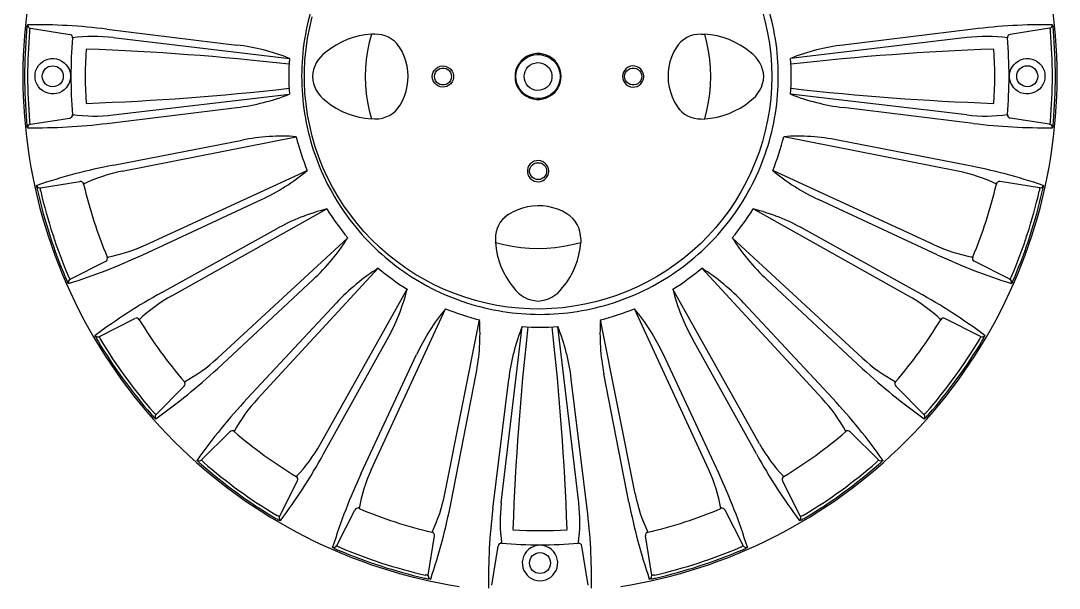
# Model space of a CAD drawing. Extents: x 0 to 126, y 0 to 246.
# Drawn here: x 11.9 to 97.4, y 0.3 to 47.1 of the extents above; entities that cross this region are included whole.
import ezdxf

# ---------------------------------------------------------------- set-up
doc = ezdxf.new("R2010")
doc.units = 0
doc.layers.add('LIVELLO_1', color=160, linetype='Continuous')

# ---------------------------------------------------------------- blocks, each defined once
blk = doc.blocks.new('AI9-BLK1')
at = {"layer": 'LIVELLO_1', "color": 7}
for p, q in [((-50.962, -76.774), (-50.933, -76.617)), ((-50.933, -76.617), (-50.923, -76.609)), ((-50.913, -76.609), (-50.923, -76.609)), ((-50.704, -76.897), (-50.682, -76.897)), ((-50.682, -76.897), (-47.441, -77.408)), ((33.178, -76.897), (29.937, -77.408)), ((33.198, -76.897), (33.178, -76.897)), ((-47.219, -77.695), (-47.124, -77.655)), ((-44.387, -76.979), (-33.694, -78.281)), ((-43.88, -77.675), (-29.369, -79.387)), ((-22.627, -77.383), (-22.624, -77.376)), ((-22.333, -77.383), (-22.624, -77.376)), ((4.513, -77.383), (4.803, -77.376)), ((4.803, -77.376), (4.803, -77.383)), ((26.374, -77.675), (11.864, -79.387)), ((26.882, -76.979), (16.19, -78.281)), ((29.713, -77.695), (29.62, -77.655)), ((-29.369, -79.387), (-29.387, -79.387)), ((11.864, -79.387), (11.883, -79.387)), ((-43.88, -84.04), (-29.369, -82.325)), ((-29.369, -82.325), (-29.387, -82.325)), ((26.374, -84.04), (11.864, -82.325)), ((11.864, -82.325), (11.883, -82.325)), ((-44.387, -84.734), (-33.694, -83.431)), ((26.882, -84.734), (16.19, -83.431)), ((-50.682, -84.811), (-47.441, -84.297)), ((-47.219, -84.012), (-47.124, -84.06)), ((-22.624, -84.377), (-22.627, -84.367)), ((-22.333, -84.367), (-22.624, -84.377)), ((4.513, -84.367), (4.803, -84.377)), ((4.803, -84.367), (4.803, -84.377)), ((29.713, -84.012), (29.62, -84.06)), ((33.178, -84.811), (29.937, -84.297)), ((-50.704, -84.816), (-50.682, -84.811)), ((33.198, -84.816), (33.178, -84.811)), ((33.408, -85.098), (33.418, -85.091)), ((33.428, -85.091), (33.418, -85.091)), ((33.457, -84.941), (33.428, -85.091)), ((-43.843, -88.171), (-33.269, -86.106)), ((-43.143, -88.675), (-28.813, -85.829)), ((-28.813, -85.829), (-28.83, -85.829)), ((25.638, -88.675), (11.307, -85.829)), ((11.307, -85.829), (11.325, -85.829)), ((26.338, -88.171), (15.765, -86.106)), ((-41.178, -94.732), (-27.905, -88.615)), ((-27.905, -88.615), (-27.92, -88.627)), ((23.672, -94.732), (10.4, -88.615)), ((10.4, -88.615), (10.418, -88.627)), ((-49.857, -90.04), (-46.611, -89.528)), ((-46.312, -89.733), (-46.236, -89.661)), ((28.808, -89.733), (28.731, -89.661)), ((32.352, -90.04), (29.106, -89.528)), ((-50.179, -89.85), (-50.169, -89.843)), ((-50.158, -90.008), (-50.179, -89.85)), ((-50.158, -89.843), (-50.169, -89.843)), ((-49.875, -90.047), (-49.857, -90.04)), ((32.37, -90.047), (32.352, -90.04)), ((-41.443, -95.554), (-31.677, -91.003)), ((23.941, -95.554), (14.17, -91.003)), ((-39.044, -98.921), (-26.294, -91.777)), ((-26.294, -91.777), (-26.311, -91.79)), ((21.538, -98.921), (8.79, -91.777)), ((8.79, -91.777), (8.805, -91.79)), ((-39.864, -98.654), (-30.445, -93.422)), ((22.358, -98.654), (12.941, -93.422)), ((-35.298, -104.067), (-24.567, -94.153)), ((-24.567, -94.153), (-24.582, -94.166)), ((-12.419, -94.238), (-12.424, -94.525)), ((-12.414, -94.528), (-12.424, -94.525)), ((-5.403, -94.238), (-5.396, -94.525)), ((-5.396, -94.525), (-5.403, -94.528)), ((17.794, -104.067), (7.062, -94.153)), ((7.062, -94.153), (7.077, -94.166)), ((-47.409, -97.568), (-44.482, -96.078)), ((-44.36, -95.738), (-44.258, -95.751)), ((26.855, -95.738), (26.752, -95.751)), ((29.904, -97.568), (26.977, -96.078)), ((-31.976, -107.387), (-22.06, -96.657)), ((-22.06, -96.657), (-22.07, -96.682)), ((14.471, -107.387), (4.555, -96.657)), ((4.555, -96.657), (4.565, -96.682)), ((-47.426, -97.581), (-47.409, -97.568)), ((-35.301, -104.929), (-27.416, -97.588)), ((17.797, -104.929), (9.912, -97.588)), ((29.921, -97.581), (29.904, -97.568)), ((30.032, -97.915), (30.042, -97.915)), ((30.052, -97.915), (30.042, -97.915)), ((30.128, -97.772), (30.052, -97.915)), ((-26.823, -111.128), (-19.683, -98.387)), ((-19.683, -98.387), (-19.69, -98.407)), ((9.319, -111.128), (2.177, -98.387)), ((2.177, -98.387), (2.186, -98.407)), ((-32.837, -107.395), (-25.497, -99.507)), ((15.332, -107.395), (7.993, -99.507)), ((-45.002, -102.293), (-42.078, -100.798)), ((-41.729, -100.9), (-41.681, -100.803)), ((-22.635, -113.26), (-16.521, -99.999)), ((-16.521, -99.999), (-16.526, -100.019)), ((5.13, -113.26), (-0.984, -99.999)), ((-0.984, -99.999), (-0.979, -100.019)), ((24.224, -100.9), (24.177, -100.803)), ((27.496, -102.293), (24.572, -100.798)), ((-16.577, -115.227), (-13.727, -100.905)), ((-13.727, -100.905), (-13.73, -100.925)), ((-11.936, -115.966), (-10.22, -101.459)), ((-10.22, -101.459), (-10.223, -101.482)), ((-5.569, -115.966), (-7.284, -101.459)), ((-7.284, -101.459), (-7.281, -101.482)), ((-0.928, -115.227), (-3.777, -100.905)), ((-3.777, -100.905), (-3.774, -100.925)), ((-45.37, -102.203), (-45.361, -102.196)), ((-45.302, -102.348), (-45.37, -102.203)), ((-45.356, -102.19), (-45.361, -102.196)), ((-45.022, -102.298), (-45.002, -102.293)), ((-26.558, -111.95), (-21.329, -102.54)), ((9.054, -111.95), (3.823, -102.54)), ((27.516, -102.298), (27.496, -102.293)), ((-23.455, -113.535), (-18.911, -103.768)), ((5.95, -113.535), (1.406, -103.768)), ((-16.073, -115.928), (-14.009, -105.358)), ((-12.634, -116.475), (-11.327, -105.782)), ((-4.871, -116.475), (-6.177, -105.782)), ((-1.431, -115.928), (-3.496, -105.358)), ((-40.349, -108.69), (-38.029, -106.371)), ((-38.013, -106.007), (-37.911, -105.987)), ((20.509, -106.007), (20.407, -105.987)), ((22.845, -108.69), (20.524, -106.371)), ((-40.365, -108.705), (-40.349, -108.69)), ((22.86, -108.705), (22.845, -108.69)), ((22.86, -109.054), (22.87, -109.062)), ((22.88, -109.067), (22.87, -109.062)), ((22.992, -108.959), (22.88, -109.067)), ((-36.6, -112.441), (-34.279, -110.12)), ((-33.918, -110.105), (-33.901, -110.003)), ((16.414, -110.105), (16.395, -110.003)), ((19.095, -112.441), (16.775, -110.12)), ((-36.976, -112.476), (-36.971, -112.461)), ((-36.868, -112.584), (-36.976, -112.476)), ((-36.968, -112.456), (-36.971, -112.461)), ((-36.615, -112.456), (-36.6, -112.441)), ((19.11, -112.456), (19.095, -112.441)), ((-30.2, -117.091), (-28.708, -114.163)), ((-28.804, -113.812), (-28.713, -113.767)), ((12.695, -117.091), (11.203, -114.163)), ((11.3, -113.812), (11.208, -113.767)), ((-25.474, -119.495), (-23.982, -116.572)), ((-23.645, -116.45), (-23.66, -116.34)), ((6.14, -116.45), (6.154, -116.34)), ((7.969, -119.495), (6.476, -116.572)), ((-30.205, -117.104), (-30.2, -117.091)), ((12.593, -117.438), (12.603, -117.448)), ((12.61, -117.453), (12.603, -117.448)), ((12.751, -117.391), (12.61, -117.453)), ((12.7, -117.104), (12.695, -117.091)), ((-17.948, -121.941), (-17.431, -118.696)), ((-17.636, -118.394), (-17.561, -118.322)), ((0.443, -121.941), (-0.072, -118.696)), ((0.131, -118.394), (0.057, -118.322)), ((-25.819, -119.625), (-25.819, -119.632)), ((-25.484, -119.51), (-25.474, -119.495)), ((-12.71, -122.767), (-12.197, -119.53)), ((-11.912, -119.303), (-11.956, -119.208)), ((-5.592, -119.303), (-5.549, -119.208)), ((-4.795, -122.767), (-5.308, -119.53)), ((7.979, -119.51), (7.969, -119.495)), ((-25.819, -119.645), (-25.819, -119.632)), ((-25.681, -119.715), (-25.819, -119.645)), ((-17.95, -121.961), (-17.948, -121.941)), ((0.445, -121.961), (0.443, -121.941)), ((0.238, -122.248), (0.243, -122.255)), ((0.248, -122.26), (0.243, -122.255)), ((0.404, -122.241), (0.248, -122.26))]:
    blk.add_line(p, q, dxfattribs=at)
for points in [[(10.318, -80.877), (10.298, -81.783), (10.232, -82.682), (10.127, -83.586), (9.976, -84.469), (9.784, -85.35), (9.552, -86.234), (9.276, -87.097), (8.959, -87.934), (8.606, -88.77), (8.212, -89.583), (7.778, -90.382), (7.31, -91.156), (6.803, -91.91), (6.262, -92.633), (5.686, -93.332), (5.079, -94.004), (4.442, -94.648), (3.775, -95.259), (3.077, -95.841), (2.354, -96.387), (1.606, -96.896), (0.836, -97.376), (0.041, -97.812), (-0.772, -98.219), (-1.605, -98.581), (-2.454, -98.901), (-3.313, -99.183), (-4.191, -99.427), (-5.076, -99.63), (-5.971, -99.794), (-6.87, -99.909), (-7.774, -99.981), (-8.685, -100.017), (-9.593, -100.007), (-10.5, -99.954), (-11.402, -99.852), (-12.298, -99.717), (-13.188, -99.532), (-14.07, -99.31), (-14.939, -99.051), (-15.792, -98.746), (-16.634, -98.401), (-17.454, -98.022), (-18.258, -97.601), (-19.046, -97.141), (-19.805, -96.644), (-20.539, -96.115), (-21.252, -95.556), (-21.934, -94.955), (-22.589, -94.328), (-23.209, -93.669), (-23.802, -92.985), (-24.357, -92.272), (-24.882, -91.533), (-25.372, -90.771), (-25.824, -89.988), (-26.236, -89.184), (-26.609, -88.353), (-26.943, -87.514), (-27.24, -86.665), (-27.491, -85.795), (-27.703, -84.913), (-27.874, -84.025), (-28.004, -83.131), (-28.091, -82.233), (-28.132, -81.324), (-28.132, -80.43), (-28.091, -79.52), (-28.004, -78.624), (-27.874, -77.73), (-27.703, -76.841), (-27.491, -75.96)], [(9.552, -75.521), (9.784, -76.4), (9.976, -77.281), (10.127, -78.169), (10.232, -79.07), (10.298, -79.974), (10.318, -80.877)], [(-50.714, -76.979), (-50.709, -76.944), (-50.704, -76.916), (-50.704, -76.904), (-50.704, -76.897)], [(33.198, -76.897), (33.198, -76.897), (33.198, -76.904), (33.198, -76.916), (33.203, -76.944), (33.208, -76.979)], [(33.418, -76.609), (33.428, -76.617), (33.457, -76.774)], [(-50.752, -77.156), (-50.741, -77.108), (-50.731, -77.058), (-50.721, -77.014), (-50.714, -76.979)], [(-22.627, -77.383), (-23.138, -77.438), (-23.639, -77.528), (-24.138, -77.66), (-24.621, -77.835), (-25.089, -78.042), (-25.538, -78.281), (-25.967, -78.561), (-26.377, -78.873)], [(-22.627, -77.383), (-22.806, -78.074), (-22.943, -78.763), (-23.046, -79.465), (-23.104, -80.171), (-23.126, -80.877), (-23.104, -81.584), (-23.046, -82.29), (-22.943, -82.984), (-22.806, -83.68), (-22.627, -84.367)], [(-20.36, -78.399), (-20.536, -78.169), (-20.738, -77.964), (-20.963, -77.79), (-21.216, -77.64), (-21.482, -77.525), (-21.758, -77.443), (-22.044, -77.403), (-22.333, -77.383)], [(4.513, -77.383), (4.205, -77.403), (3.901, -77.45), (3.606, -77.538), (3.323, -77.67), (3.065, -77.842), (2.827, -78.032), (2.62, -78.267), (2.441, -78.514)], [(8.554, -78.873), (8.149, -78.561), (7.716, -78.281), (7.266, -78.042), (6.801, -77.835), (6.316, -77.66), (5.82, -77.528), (5.316, -77.438), (4.803, -77.383)], [(4.803, -84.367), (4.986, -83.68), (5.122, -82.984), (5.222, -82.29), (5.286, -81.584), (5.306, -80.877), (5.286, -80.171), (5.222, -79.465), (5.122, -78.763), (4.986, -78.074), (4.803, -77.383)], [(33.208, -76.979), (33.216, -77.014), (33.227, -77.058), (33.237, -77.108), (33.247, -77.156)], [(-20.263, -83.239), (-20.061, -82.874), (-19.895, -82.485), (-19.767, -82.088), (-19.673, -81.676), (-19.616, -81.264), (-19.601, -80.843), (-19.626, -80.43), (-19.695, -80.014), (-19.795, -79.602), (-19.931, -79.205), (-20.107, -78.826), (-20.319, -78.461), (-20.562, -78.122)], [(2.441, -78.514), (2.242, -78.878), (2.072, -79.27), (1.943, -79.667), (1.85, -80.079), (1.799, -80.493), (1.782, -80.907), (1.807, -81.324), (1.871, -81.741), (1.974, -82.148), (2.111, -82.545), (2.288, -82.929), (2.497, -83.291), (2.74, -83.63)], [(-26.377, -78.873), (-26.609, -79.058), (-26.818, -79.27), (-27.003, -79.497), (-27.162, -79.749), (-27.289, -80.014), (-27.386, -80.293), (-27.447, -80.58), (-27.481, -80.877)], [(-7.01, -80.877), (-7.034, -80.596), (-7.098, -80.318), (-7.2, -80.056), (-7.337, -79.812), (-7.517, -79.59), (-7.727, -79.395), (-7.961, -79.24), (-8.217, -79.115), (-8.488, -79.033), (-8.769, -78.99), (-9.052, -78.99), (-9.334, -79.033), (-9.605, -79.115), (-9.861, -79.24), (-10.096, -79.395), (-10.305, -79.59), (-10.479, -79.812), (-10.622, -80.056), (-10.727, -80.318), (-10.788, -80.596), (-10.808, -80.877), (-10.788, -81.157), (-10.727, -81.436), (-10.622, -81.696), (-10.479, -81.943), (-10.305, -82.163), (-10.096, -82.355), (-9.861, -82.507), (-9.605, -82.639), (-9.334, -82.719), (-9.052, -82.762), (-8.769, -82.762), (-8.488, -82.719), (-8.217, -82.639), (-7.961, -82.507), (-7.727, -82.355), (-7.517, -82.163), (-7.337, -81.943), (-7.2, -81.696), (-7.098, -81.436), (-7.034, -81.157), (-7.01, -80.877)], [(-10.732, -80.877), (-10.709, -80.6), (-10.645, -80.328), (-10.546, -80.076), (-10.402, -79.829), (-10.223, -79.622), (-10.017, -79.435), (-9.779, -79.285), (-9.525, -79.17), (-9.259, -79.093), (-8.981, -79.068), (-8.703, -79.073), (-8.429, -79.133), (-8.164, -79.223), (-7.92, -79.355), (-7.698, -79.52), (-7.503, -79.722), (-7.345, -79.946), (-7.22, -80.201), (-7.139, -80.46), (-7.093, -80.738), (-7.093, -81.01), (-7.139, -81.287), (-7.22, -81.549), (-7.345, -81.803), (-7.503, -82.03), (-7.698, -82.23), (-7.92, -82.4), (-8.164, -82.53), (-8.429, -82.622), (-8.703, -82.679), (-8.981, -82.687), (-9.259, -82.657), (-9.525, -82.585), (-9.779, -82.467), (-10.017, -82.323), (-10.223, -82.133), (-10.402, -81.918), (-10.546, -81.676), (-10.645, -81.426), (-10.709, -81.154), (-10.732, -80.877)], [(9.661, -80.877), (9.63, -80.58), (9.564, -80.293), (9.467, -80.014), (9.339, -79.749), (9.183, -79.497), (8.997, -79.27), (8.788, -79.058), (8.554, -78.873)], [(-17.612, -80.877), (-17.592, -80.688), (-17.533, -80.51), (-17.436, -80.351), (-17.303, -80.211), (-17.15, -80.104), (-16.971, -80.034), (-16.785, -80.004), (-16.592, -80.014), (-16.414, -80.066), (-16.242, -80.156), (-16.099, -80.281), (-15.985, -80.43), (-15.907, -80.6), (-15.864, -80.785), (-15.864, -80.97), (-15.907, -81.154), (-15.985, -81.324), (-16.099, -81.476), (-16.242, -81.599), (-16.414, -81.691), (-16.592, -81.736), (-16.785, -81.746), (-16.971, -81.716), (-17.15, -81.651), (-17.303, -81.539), (-17.436, -81.402), (-17.533, -81.244), (-17.592, -81.065), (-17.612, -80.877)], [(-16.033, -80.877), (-16.053, -81.042), (-16.112, -81.202), (-16.212, -81.337), (-16.337, -81.456), (-16.485, -81.526), (-16.651, -81.569), (-16.82, -81.569), (-16.983, -81.526), (-17.134, -81.456), (-17.263, -81.337), (-17.359, -81.202), (-17.419, -81.042), (-17.439, -80.877), (-17.419, -80.715), (-17.359, -80.556), (-17.263, -80.413), (-17.134, -80.301), (-16.983, -80.221), (-16.82, -80.181), (-16.651, -80.181), (-16.485, -80.221), (-16.337, -80.301), (-16.212, -80.413), (-16.112, -80.556), (-16.053, -80.715), (-16.033, -80.877)], [(-10.054, -80.877), (-10.034, -80.658), (-9.976, -80.453), (-9.873, -80.256), (-9.74, -80.089), (-9.576, -79.944), (-9.385, -79.839), (-9.181, -79.769), (-8.966, -79.732), (-8.749, -79.749), (-8.534, -79.799), (-8.337, -79.887), (-8.159, -80.014), (-8.008, -80.171), (-7.893, -80.353), (-7.808, -80.556), (-7.767, -80.77), (-7.767, -80.987), (-7.808, -81.202), (-7.893, -81.399), (-8.008, -81.581), (-8.159, -81.741), (-8.337, -81.863), (-8.534, -81.956), (-8.749, -82.008), (-8.966, -82.018), (-9.181, -81.986)], [(-1.962, -80.877), (-1.942, -81.065), (-1.884, -81.244), (-1.781, -81.402), (-1.654, -81.539), (-1.496, -81.651), (-1.318, -81.716), (-1.132, -81.746), (-0.943, -81.736), (-0.762, -81.691), (-0.593, -81.599), (-0.447, -81.476), (-0.332, -81.324), (-0.253, -81.154), (-0.212, -80.97), (-0.212, -80.785), (-0.253, -80.6), (-0.332, -80.43), (-0.447, -80.281), (-0.593, -80.156), (-0.762, -80.066), (-0.943, -80.014), (-1.132, -80.004), (-1.318, -80.034), (-1.496, -80.104), (-1.654, -80.211), (-1.781, -80.351), (-1.884, -80.51), (-1.942, -80.688), (-1.962, -80.877)], [(-1.786, -80.877), (-1.766, -80.715), (-1.704, -80.556), (-1.61, -80.413), (-1.482, -80.301), (-1.335, -80.221), (-1.167, -80.181), (-0.999, -80.181), (-0.835, -80.221), (-0.684, -80.301), (-0.56, -80.413), (-0.465, -80.556), (-0.404, -80.715), (-0.384, -80.877), (-0.404, -81.042), (-0.465, -81.202), (-0.56, -81.337), (-0.684, -81.456), (-0.835, -81.526), (-0.999, -81.569), (-1.167, -81.569), (-1.335, -81.526), (-1.482, -81.456), (-1.61, -81.337), (-1.704, -81.202), (-1.766, -81.042), (-1.786, -80.877)], [(-27.481, -80.877), (-27.447, -81.167), (-27.386, -81.459), (-27.289, -81.741), (-27.162, -82.008), (-27.003, -82.258), (-26.818, -82.485), (-26.609, -82.697), (-26.377, -82.882)], [(-9.181, -81.986), (-9.385, -81.911), (-9.576, -81.803), (-9.74, -81.666), (-9.873, -81.496), (-9.976, -81.299), (-10.034, -81.092), (-10.054, -80.877)], [(8.554, -82.882), (8.788, -82.697), (8.997, -82.485), (9.183, -82.258), (9.339, -82.008), (9.467, -81.741), (9.564, -81.459), (9.63, -81.167), (9.661, -80.877)], [(-26.377, -82.882), (-25.967, -83.194), (-25.538, -83.473), (-25.089, -83.715), (-24.621, -83.92), (-24.138, -84.085), (-23.639, -84.225), (-23.138, -84.314), (-22.627, -84.367)], [(4.803, -84.367), (5.316, -84.314), (5.82, -84.225), (6.316, -84.085), (6.801, -83.92), (7.266, -83.713), (7.716, -83.473), (8.149, -83.194), (8.554, -82.882)], [(-22.333, -84.367), (-22.026, -84.357), (-21.719, -84.305), (-21.428, -84.205), (-21.145, -84.08), (-20.884, -83.912), (-20.646, -83.723), (-20.439, -83.491), (-20.263, -83.239)], [(2.538, -83.356), (2.715, -83.586), (2.919, -83.79), (3.144, -83.962), (3.394, -84.115), (3.66, -84.232), (3.936, -84.312), (4.223, -84.357), (4.513, -84.367)], [(-50.714, -84.734), (-50.721, -84.694), (-50.731, -84.654), (-50.741, -84.599), (-50.752, -84.552)], [(33.247, -84.552), (33.237, -84.599), (33.227, -84.654), (33.216, -84.694), (33.208, -84.734)], [(-50.923, -85.091), (-50.933, -85.091), (-50.962, -84.941)], [(-50.704, -84.816), (-50.704, -84.811), (-50.704, -84.804), (-50.704, -84.791), (-50.709, -84.764), (-50.714, -84.734)], [(33.208, -84.734), (33.203, -84.764), (33.198, -84.791), (33.198, -84.804), (33.198, -84.811), (33.198, -84.816)], [(-8.035, -88.665), (-8.054, -88.483), (-8.115, -88.3), (-8.212, -88.138), (-8.342, -88.001), (-8.501, -87.896), (-8.674, -87.824), (-8.866, -87.791), (-9.052, -87.809), (-9.237, -87.856), (-9.403, -87.946), (-9.549, -88.063), (-9.661, -88.215), (-9.74, -88.39), (-9.781, -88.57), (-9.781, -88.757), (-9.74, -88.949), (-9.661, -89.121), (-9.549, -89.266), (-9.403, -89.389), (-9.237, -89.478), (-9.052, -89.528), (-8.866, -89.541), (-8.674, -89.506), (-8.501, -89.439), (-8.342, -89.331), (-8.212, -89.194), (-8.115, -89.034)], [(-8.912, -87.971), (-8.741, -87.986), (-8.585, -88.046), (-8.447, -88.138), (-8.332, -88.268), (-8.255, -88.418), (-8.215, -88.582), (-8.215, -88.75), (-8.255, -88.917), (-8.332, -89.059), (-8.447, -89.191), (-8.585, -89.284), (-8.741, -89.344), (-8.912, -89.364), (-9.081, -89.344), (-9.237, -89.284), (-9.378, -89.191), (-9.488, -89.059), (-9.564, -88.917), (-9.605, -88.75), (-9.605, -88.582), (-9.564, -88.418), (-9.488, -88.268), (-9.378, -88.138), (-9.237, -88.046), (-9.081, -87.986), (-8.912, -87.971)], [(-8.115, -89.034), (-8.054, -88.854), (-8.035, -88.665)], [(-49.857, -90.125), (-49.862, -90.09), (-49.867, -90.067), (-49.872, -90.047), (-49.875, -90.047)], [(-49.839, -90.31), (-49.845, -90.26), (-49.847, -90.212), (-49.852, -90.165), (-49.857, -90.125)], [(32.352, -90.125), (32.347, -90.165), (32.342, -90.212), (32.34, -90.26), (32.335, -90.31)], [(32.37, -90.047), (32.37, -90.047), (32.367, -90.047), (32.362, -90.067), (32.357, -90.09), (32.352, -90.125)], [(32.664, -89.843), (32.674, -89.85), (32.654, -90.008)], [(-11.396, -92.274), (-11.627, -92.446), (-11.836, -92.653), (-12.017, -92.873), (-12.161, -93.128), (-12.281, -93.392), (-12.363, -93.662), (-12.405, -93.944), (-12.419, -94.238)], [(-9.364, -91.543), (-9.781, -91.61), (-10.19, -91.712), (-10.589, -91.847), (-10.973, -92.022), (-11.332, -92.232), (-11.678, -92.476)], [(-6.537, -92.174), (-6.906, -91.974), (-7.294, -91.807), (-7.693, -91.683), (-8.108, -91.59), (-8.527, -91.533), (-8.942, -91.52), (-9.364, -91.543)], [(-5.403, -94.238), (-5.418, -93.931), (-5.469, -93.629), (-5.562, -93.332), (-5.691, -93.058), (-5.857, -92.793), (-6.055, -92.559), (-6.284, -92.354), (-6.537, -92.174)], [(-12.414, -94.528), (-12.363, -95.035), (-12.273, -95.544), (-12.137, -96.025), (-11.969, -96.512), (-11.762, -96.979), (-11.514, -97.431), (-11.235, -97.862), (-10.922, -98.259)], [(-12.414, -94.528), (-11.729, -94.705), (-11.032, -94.845), (-10.33, -94.945), (-9.622, -95.005), (-8.912, -95.027), (-8.201, -95.005), (-7.491, -94.945), (-6.791, -94.845), (-6.093, -94.705), (-5.403, -94.528)], [(-6.898, -98.259), (-6.584, -97.862), (-6.305, -97.431), (-6.062, -96.979), (-5.852, -96.512), (-5.679, -96.025), (-5.549, -95.544), (-5.457, -95.035), (-5.403, -94.528)], [(-47.46, -97.505), (-47.48, -97.465), (-47.501, -97.431), (-47.526, -97.388), (-47.551, -97.343)], [(30.047, -97.343), (30.021, -97.388), (29.996, -97.431), (29.975, -97.465), (29.955, -97.505)], [(-47.546, -97.915), (-47.557, -97.915), (-47.633, -97.772)], [(-47.426, -97.581), (-47.426, -97.581), (-47.426, -97.573), (-47.429, -97.568), (-47.434, -97.555), (-47.444, -97.533), (-47.46, -97.505)], [(-10.922, -98.259), (-10.739, -98.494), (-10.527, -98.706), (-10.295, -98.883), (-10.047, -99.043), (-9.776, -99.168), (-9.495, -99.265), (-9.206, -99.328), (-8.912, -99.365)], [(-8.912, -99.365), (-8.613, -99.328), (-8.325, -99.265), (-8.046, -99.168), (-7.774, -99.043), (-7.525, -98.883), (-7.291, -98.706), (-7.082, -98.494), (-6.898, -98.259)], [(29.955, -97.505), (29.94, -97.533), (29.93, -97.555), (29.925, -97.568), (29.921, -97.573), (29.921, -97.581)], [(-44.98, -102.367), (-44.995, -102.34), (-45.007, -102.32), (-45.017, -102.298), (-45.019, -102.298), (-45.022, -102.298)], [(-44.904, -102.54), (-44.924, -102.49), (-44.945, -102.445), (-44.963, -102.403), (-44.98, -102.367)], [(27.476, -102.367), (27.458, -102.403), (27.44, -102.445), (27.419, -102.49), (27.399, -102.54)], [(27.516, -102.298), (27.516, -102.298), (27.514, -102.298), (27.511, -102.298), (27.501, -102.32), (27.491, -102.34), (27.476, -102.367)], [(27.857, -102.196), (27.864, -102.203), (27.798, -102.348)], [(-40.419, -108.645), (-40.446, -108.618), (-40.48, -108.588), (-40.515, -108.555), (-40.554, -108.523)], [(-40.375, -109.062), (-40.385, -109.067), (-40.498, -108.959)], [(-40.365, -108.705), (-40.365, -108.705), (-40.368, -108.698), (-40.378, -108.685), (-40.395, -108.67), (-40.419, -108.645)], [(22.914, -108.645), (22.89, -108.67), (22.873, -108.685), (22.863, -108.698), (22.86, -108.698), (22.86, -108.705)], [(23.048, -108.523), (23.011, -108.555), (22.975, -108.588), (22.941, -108.618), (22.914, -108.645)], [(-36.554, -112.501), (-36.579, -112.481), (-36.595, -112.461), (-36.61, -112.456), (-36.613, -112.456), (-36.615, -112.456)], [(-36.434, -112.639), (-36.467, -112.604), (-36.498, -112.564), (-36.528, -112.536), (-36.554, -112.501)], [(19.049, -112.501), (19.024, -112.536), (18.992, -112.564), (18.962, -112.604), (18.929, -112.639)], [(19.11, -112.456), (19.11, -112.456), (19.107, -112.456), (19.105, -112.456), (19.09, -112.461), (19.075, -112.481), (19.049, -112.501)], [(19.465, -112.461), (19.47, -112.476), (19.363, -112.584)], [(-30.277, -117.064), (-30.313, -117.052), (-30.354, -117.032), (-30.399, -117.009), (-30.445, -116.989)], [(-30.205, -117.104), (-30.205, -117.104), (-30.208, -117.104), (-30.21, -117.104), (-30.21, -117.096), (-30.225, -117.091), (-30.245, -117.076), (-30.277, -117.064)], [(12.771, -117.064), (12.741, -117.076), (12.72, -117.091), (12.705, -117.096), (12.705, -117.104), (12.703, -117.104), (12.7, -117.104)], [(12.941, -116.989), (12.895, -117.009), (12.849, -117.032), (12.807, -117.052), (12.771, -117.064)], [(-30.106, -117.448), (-30.113, -117.453), (-30.257, -117.391)], [(-25.411, -119.542), (-25.438, -119.53), (-25.462, -119.522), (-25.477, -119.51), (-25.479, -119.51), (-25.482, -119.51), (-25.484, -119.51)], [(-25.252, -119.632), (-25.292, -119.612), (-25.333, -119.585), (-25.375, -119.562), (-25.411, -119.542)], [(7.905, -119.542), (7.869, -119.562), (7.829, -119.585), (7.788, -119.612), (7.747, -119.632)], [(7.979, -119.51), (7.979, -119.51), (7.977, -119.51), (7.974, -119.51), (7.972, -119.51), (7.957, -119.522), (7.934, -119.53), (7.905, -119.542)], [(8.315, -119.632), (8.315, -119.645), (8.176, -119.715)], [(-18.029, -121.941), (-18.068, -121.941), (-18.111, -121.934), (-18.159, -121.926), (-18.21, -121.921)], [(-17.95, -121.961), (-17.95, -121.961), (-17.953, -121.954), (-17.955, -121.954), (-17.973, -121.946), (-17.995, -121.946), (-18.029, -121.941)], [(0.524, -121.941), (0.491, -121.946), (0.467, -121.946), (0.45, -121.954), (0.448, -121.954), (0.448, -121.961), (0.445, -121.961)], [(0.706, -121.921), (0.655, -121.926), (0.606, -121.934), (0.562, -121.941), (0.524, -121.941)], [(-17.748, -122.255), (-17.753, -122.26), (-17.909, -122.241)]]:
    blk.add_lwpolyline(points, dxfattribs=at)
for centre, radius in [((-48.848, -80.858), 0.864), ((31.342, -80.854), 0.864), ((-8.752, -120.934), 0.862)]:
    blk.add_circle(centre, radius, dxfattribs=at)
for points in [[(-26.226, -71.957), (-27.162, -73.789), (-27.798, -75.756), (-28.122, -77.79)], [(10.617, -77.79), (10.293, -75.756), (9.656, -73.789), (8.72, -71.957)], [(-50.78, -74.198), (-51.477, -78.611), (-51.477, -83.096), (-50.78, -87.507)], [(33.274, -87.507), (33.973, -83.096), (33.973, -78.611), (33.274, -74.198)], [(-50.962, -76.774), (-50.979, -76.909), (-50.989, -76.991), (-51.002, -77.136)], [(-44.387, -76.979), (-46.596, -76.704), (-48.699, -76.589), (-50.923, -76.609)], [(-50.913, -76.609), (-50.918, -76.679), (-50.9, -76.739), (-50.862, -76.794)], [(-50.862, -76.794), (-50.823, -76.847), (-50.767, -76.884), (-50.704, -76.897)], [(33.418, -76.609), (31.194, -76.589), (29.094, -76.704), (26.882, -76.979)], [(33.498, -77.136), (33.484, -76.991), (33.474, -76.909), (33.457, -76.774)], [(-51.002, -77.136), (-51.219, -79.62), (-51.219, -82.093), (-51.002, -84.579)], [(-50.752, -77.156), (-50.969, -79.627), (-50.969, -82.078), (-50.752, -84.552)], [(-47.219, -77.695), (-47.207, -77.558), (-47.307, -77.435), (-47.441, -77.408)], [(-47.219, -77.695), (-47.394, -79.819), (-47.394, -81.896), (-47.219, -84.012)], [(-43.88, -77.675), (-44.99, -77.538), (-46.107, -77.545), (-47.219, -77.695)], [(29.713, -77.695), (28.603, -77.545), (27.486, -77.538), (26.374, -77.675)], [(29.937, -77.408), (29.801, -77.435), (29.701, -77.558), (29.713, -77.695)], [(29.713, -84.012), (29.889, -81.896), (29.889, -79.819), (29.713, -77.695)], [(33.247, -84.552), (33.464, -82.078), (33.464, -79.627), (33.247, -77.156)], [(33.498, -84.579), (33.715, -82.093), (33.715, -79.62), (33.498, -77.136)], [(-29.369, -79.387), (-30.762, -78.828), (-32.204, -78.459), (-33.694, -78.281)], [(-28.122, -77.79), (-28.445, -79.819), (-28.445, -81.888), (-28.122, -83.922)], [(10.617, -83.922), (10.939, -81.888), (10.939, -79.819), (10.617, -77.79)], [(16.19, -78.281), (14.699, -78.459), (13.261, -78.828), (11.864, -79.387)], [(-46.102, -78.616), (-46.195, -80.146), (-46.195, -81.561), (-46.102, -83.084)], [(-29.398, -79.862), (-35.179, -79.213), (-40.288, -78.836), (-46.102, -78.616)], [(-29.369, -79.387), (-29.438, -80.371), (-29.438, -81.334), (-29.369, -82.325)], [(11.864, -82.325), (11.934, -81.334), (11.934, -80.371), (11.864, -79.387)], [(28.598, -78.616), (22.783, -78.836), (17.673, -79.213), (11.893, -79.862)], [(28.598, -83.084), (28.689, -81.561), (28.689, -80.146), (28.598, -78.616)], [(-46.102, -83.084), (-40.288, -82.872), (-35.179, -82.495), (-29.398, -81.846)], [(11.893, -81.846), (17.673, -82.495), (22.783, -82.872), (28.598, -83.084)], [(-33.694, -83.431), (-32.204, -83.246), (-30.762, -82.879), (-29.369, -82.325)], [(11.864, -82.325), (13.261, -82.879), (14.699, -83.246), (16.19, -83.431)], [(-51.002, -84.579), (-50.989, -84.714), (-50.979, -84.804), (-50.962, -84.941)], [(-47.441, -84.297), (-47.307, -84.272), (-47.207, -84.149), (-47.219, -84.012)], [(-47.219, -84.012), (-46.107, -84.162), (-44.99, -84.169), (-43.88, -84.04)], [(-28.122, -83.922), (-27.798, -85.952), (-27.162, -87.916), (-26.226, -89.756)], [(8.72, -89.756), (9.656, -87.916), (10.293, -85.952), (10.617, -83.922)], [(26.374, -84.04), (27.486, -84.169), (28.603, -84.162), (29.713, -84.012)], [(29.713, -84.012), (29.701, -84.149), (29.801, -84.272), (29.937, -84.297)], [(33.457, -84.941), (33.474, -84.804), (33.484, -84.714), (33.498, -84.579)], [(-50.923, -85.091), (-48.699, -85.118), (-46.596, -85.003), (-44.387, -84.734)], [(26.882, -84.734), (29.094, -85.003), (31.194, -85.118), (33.418, -85.091)], [(33.357, -84.913), (33.318, -84.866), (33.262, -84.824), (33.198, -84.816)], [(33.408, -85.098), (33.413, -85.028), (33.395, -84.968), (33.357, -84.913)], [(-28.813, -85.829), (-30.313, -85.727), (-31.795, -85.822), (-33.269, -86.106)], [(-28.813, -85.829), (-28.574, -86.785), (-28.275, -87.706), (-27.905, -88.615)], [(10.4, -88.615), (10.771, -87.706), (11.069, -86.785), (11.307, -85.829)], [(15.765, -86.106), (14.29, -85.822), (12.807, -85.727), (11.307, -85.829)], [(-50.78, -87.507), (-50.082, -91.915), (-48.694, -96.188), (-46.665, -100.161)], [(29.16, -100.161), (31.189, -96.188), (32.577, -91.915), (33.274, -87.507)], [(-43.843, -88.171), (-46.029, -88.595), (-48.06, -89.134), (-50.169, -89.843)], [(-43.143, -88.675), (-44.242, -88.892), (-45.302, -89.251), (-46.312, -89.733)], [(-31.677, -91.003), (-30.315, -90.374), (-29.06, -89.578), (-27.905, -88.615)], [(10.4, -88.615), (11.556, -89.578), (12.81, -90.374), (14.173, -91.003)], [(28.808, -89.733), (27.798, -89.251), (26.737, -88.892), (25.638, -88.675)], [(32.664, -89.843), (30.555, -89.134), (28.523, -88.595), (26.338, -88.171)], [(-46.312, -89.733), (-46.346, -89.598), (-46.475, -89.508), (-46.611, -89.528)], [(29.106, -89.528), (28.971, -89.508), (28.84, -89.598), (28.808, -89.733)], [(-50.158, -89.843), (-50.146, -89.905), (-50.107, -89.958), (-50.057, -90)], [(-50.158, -90.008), (-50.133, -90.143), (-50.116, -90.227), (-50.082, -90.362)], [(-50.082, -90.362), (-49.525, -92.793), (-48.761, -95.149), (-47.785, -97.445)], [(-50.057, -90), (-50.003, -90.035), (-49.939, -90.047), (-49.875, -90.047)], [(-49.839, -90.31), (-49.282, -92.723), (-48.523, -95.059), (-47.551, -97.343)], [(-46.312, -89.733), (-45.821, -91.805), (-45.182, -93.776), (-44.36, -95.738)], [(-26.226, -89.756), (-25.29, -91.585), (-24.077, -93.257), (-22.619, -94.712)], [(5.115, -94.712), (6.571, -93.257), (7.788, -91.585), (8.72, -89.756)], [(26.855, -95.738), (27.677, -93.776), (28.316, -91.805), (28.808, -89.733)], [(30.047, -97.343), (31.018, -95.059), (31.777, -92.723), (32.335, -90.31)], [(30.279, -97.445), (31.256, -95.149), (32.02, -92.793), (32.577, -90.362)], [(32.577, -90.362), (32.61, -90.227), (32.628, -90.143), (32.654, -90.008)], [(-26.294, -91.777), (-27.752, -92.144), (-29.132, -92.691), (-30.445, -93.422)], [(-26.294, -91.777), (-25.77, -92.616), (-25.206, -93.402), (-24.567, -94.153)], [(7.062, -94.153), (7.698, -93.402), (8.266, -92.616), (8.79, -91.777)], [(12.941, -93.422), (11.627, -92.691), (10.247, -92.144), (8.79, -91.777)], [(-44.36, -95.738), (-43.258, -95.539), (-42.195, -95.199), (-41.178, -94.732)], [(-27.416, -97.588), (-26.318, -96.572), (-25.37, -95.424), (-24.567, -94.153)], [(-22.619, -94.712), (-21.165, -96.168), (-19.488, -97.383), (-17.656, -98.319)], [(0.15, -98.319), (1.984, -97.383), (3.66, -96.168), (5.115, -94.712)], [(7.062, -94.153), (7.864, -95.424), (8.813, -96.572), (9.912, -97.588)], [(23.672, -94.732), (24.689, -95.199), (25.753, -95.539), (26.855, -95.738)], [(-47.546, -97.915), (-45.423, -97.246), (-43.463, -96.49), (-41.446, -95.554)], [(23.941, -95.554), (25.957, -96.49), (27.918, -97.246), (30.042, -97.915)], [(-44.482, -96.078), (-44.36, -96.015), (-44.306, -95.868), (-44.36, -95.738)], [(26.855, -95.738), (26.801, -95.868), (26.855, -96.015), (26.977, -96.078)], [(-22.06, -96.657), (-23.33, -97.465), (-24.472, -98.407), (-25.497, -99.507)], [(-22.06, -96.657), (-21.304, -97.301), (-20.521, -97.867), (-19.683, -98.387)], [(2.177, -98.387), (3.016, -97.867), (3.798, -97.301), (4.555, -96.657)], [(7.993, -99.507), (6.967, -98.407), (5.825, -97.465), (4.555, -96.657)], [(-47.785, -97.445), (-47.728, -97.568), (-47.692, -97.65), (-47.633, -97.772)], [(30.04, -97.723), (30.018, -97.663), (29.975, -97.608), (29.921, -97.581)], [(30.032, -97.915), (30.057, -97.855), (30.062, -97.785), (30.04, -97.723)], [(30.128, -97.772), (30.187, -97.65), (30.223, -97.568), (30.279, -97.445)], [(-39.864, -98.654), (-41.809, -99.732), (-43.578, -100.873), (-45.361, -102.196)], [(-39.044, -98.921), (-40.02, -99.467), (-40.919, -100.129), (-41.729, -100.9)], [(-21.329, -102.54), (-20.6, -101.227), (-20.051, -99.842), (-19.683, -98.387)], [(-17.656, -98.319), (-15.824, -99.255), (-13.853, -99.897), (-11.82, -100.211)], [(-5.684, -100.211), (-3.652, -99.897), (-1.682, -99.255), (0.15, -98.319)], [(2.177, -98.387), (2.545, -99.842), (3.096, -101.227), (3.823, -102.54)], [(24.224, -100.9), (23.414, -100.129), (22.514, -99.467), (21.538, -98.921)], [(27.857, -102.196), (26.072, -100.873), (24.304, -99.732), (22.358, -98.654)], [(-46.665, -100.161), (-44.638, -104.145), (-42, -107.771), (-38.842, -110.924)], [(-41.729, -100.9), (-41.8, -100.783), (-41.951, -100.738), (-42.078, -100.798)], [(-16.521, -99.999), (-17.482, -101.154), (-18.277, -102.407), (-18.911, -103.768)], [(-16.521, -99.999), (-15.603, -100.366), (-14.686, -100.668), (-13.727, -100.905)], [(-11.82, -100.211), (-9.786, -100.538), (-7.718, -100.538), (-5.684, -100.211)], [(-3.777, -100.905), (-2.818, -100.668), (-1.901, -100.366), (-0.984, -99.999)], [(1.406, -103.768), (0.772, -102.407), (-0.023, -101.154), (-0.984, -99.999)], [(21.336, -110.924), (24.496, -107.771), (27.133, -104.145), (29.16, -100.161)], [(24.572, -100.798), (24.447, -100.738), (24.296, -100.783), (24.224, -100.9)], [(-41.729, -100.9), (-40.622, -102.715), (-39.403, -104.397), (-38.013, -106.007)], [(-14.009, -105.358), (-13.722, -103.883), (-13.627, -102.403), (-13.727, -100.905)], [(-10.22, -101.459), (-10.778, -102.854), (-11.149, -104.295), (-11.327, -105.782)], [(-9.745, -101.494), (-10.392, -107.272), (-10.773, -112.371), (-10.988, -118.182)], [(-10.22, -101.459), (-9.237, -101.529), (-8.268, -101.529), (-7.284, -101.459)], [(-6.517, -118.182), (-6.732, -112.371), (-7.113, -107.272), (-7.759, -101.494)], [(-6.177, -105.782), (-6.357, -104.295), (-6.727, -102.854), (-7.284, -101.459)], [(-3.777, -100.905), (-3.877, -102.403), (-3.782, -103.883), (-3.496, -105.358)], [(20.509, -106.007), (21.899, -104.397), (23.118, -102.715), (24.224, -100.9)], [(-45.356, -102.19), (-45.324, -102.245), (-45.27, -102.293), (-45.207, -102.305)], [(-45.302, -102.348), (-45.236, -102.47), (-45.192, -102.547), (-45.121, -102.67)], [(-45.207, -102.305), (-45.146, -102.328), (-45.08, -102.32), (-45.022, -102.298)], [(-44.904, -102.54), (-43.629, -104.664), (-42.185, -106.648), (-40.554, -108.523)], [(23.048, -108.523), (24.679, -106.648), (26.123, -104.664), (27.399, -102.54)], [(27.616, -102.67), (27.688, -102.547), (27.731, -102.47), (27.798, -102.348)], [(-45.121, -102.67), (-43.836, -104.806), (-42.383, -106.808), (-40.746, -108.685)], [(23.241, -108.685), (24.879, -106.808), (26.331, -104.806), (27.616, -102.67)], [(-38.013, -106.007), (-37.029, -105.475), (-36.122, -104.826), (-35.298, -104.067)], [(17.794, -104.067), (18.617, -104.826), (19.524, -105.475), (20.509, -106.007)], [(-40.375, -109.062), (-38.561, -107.771), (-36.93, -106.444), (-35.301, -104.929)], [(17.797, -104.929), (19.424, -106.444), (21.055, -107.771), (22.87, -109.062)], [(-38.029, -106.371), (-37.929, -106.274), (-37.924, -106.109), (-38.013, -106.007)], [(20.509, -106.007), (20.419, -106.109), (20.424, -106.274), (20.524, -106.371)], [(-32.837, -107.395), (-34.356, -109.019), (-35.685, -110.652), (-36.971, -112.461)], [(-31.976, -107.387), (-32.735, -108.213), (-33.387, -109.122), (-33.918, -110.105)], [(16.414, -110.105), (15.883, -109.122), (15.231, -108.213), (14.471, -107.387)], [(19.465, -112.461), (18.18, -110.652), (16.851, -109.019), (15.332, -107.395)], [(-40.746, -108.685), (-40.651, -108.792), (-40.595, -108.855), (-40.498, -108.959)], [(22.926, -108.875), (22.926, -108.812), (22.901, -108.752), (22.86, -108.705)], [(22.86, -109.054), (22.904, -109.004), (22.926, -108.945), (22.926, -108.875)], [(22.992, -108.959), (23.09, -108.855), (23.146, -108.792), (23.241, -108.685)], [(-33.918, -110.105), (-34.023, -110.018), (-34.182, -110.018), (-34.281, -110.12)], [(-33.918, -110.105), (-32.303, -111.493), (-30.627, -112.706), (-28.804, -113.812)], [(11.3, -113.812), (13.122, -112.706), (14.798, -111.493), (16.414, -110.105)], [(16.777, -110.12), (16.675, -110.018), (16.519, -110.018), (16.414, -110.105)], [(-38.842, -110.924), (-35.683, -114.086), (-32.05, -116.722), (-28.071, -118.751)], [(10.566, -118.751), (14.546, -116.722), (18.178, -114.086), (21.336, -110.924)], [(-28.804, -113.812), (-28.035, -113.008), (-27.37, -112.104), (-26.823, -111.128)], [(9.319, -111.128), (9.866, -112.104), (10.53, -113.008), (11.3, -113.812)], [(-36.968, -112.456), (-36.92, -112.496), (-36.856, -112.521), (-36.791, -112.516)], [(-36.868, -112.584), (-36.766, -112.681), (-36.702, -112.741), (-36.598, -112.828)], [(-36.791, -112.516), (-36.725, -112.516), (-36.664, -112.496), (-36.615, -112.456)], [(-36.434, -112.639), (-34.561, -114.271), (-32.572, -115.711), (-30.445, -116.989)], [(-30.106, -117.448), (-28.779, -115.663), (-27.64, -113.894), (-26.558, -111.95)], [(9.054, -111.95), (10.134, -113.894), (11.274, -115.663), (12.603, -117.448)], [(12.941, -116.989), (15.068, -115.711), (17.056, -114.271), (18.929, -112.639)], [(19.092, -112.828), (19.197, -112.741), (19.261, -112.681), (19.363, -112.584)], [(-36.598, -112.828), (-34.713, -114.47), (-32.713, -115.923), (-30.574, -117.206)], [(-23.455, -113.535), (-24.396, -115.549), (-25.155, -117.508), (-25.819, -119.632)], [(-22.635, -113.26), (-23.104, -114.279), (-23.443, -115.344), (-23.645, -116.45)], [(6.14, -116.45), (5.937, -115.344), (5.6, -114.279), (5.13, -113.26)], [(8.315, -119.632), (7.65, -117.508), (6.891, -115.549), (5.95, -113.535)], [(13.068, -117.206), (15.207, -115.923), (17.209, -114.47), (19.092, -112.828)], [(-28.708, -114.163), (-28.643, -114.039), (-28.687, -113.889), (-28.804, -113.812)], [(11.3, -113.812), (11.183, -113.889), (11.139, -114.039), (11.203, -114.163)], [(-17.636, -118.394), (-17.15, -117.386), (-16.797, -116.325), (-16.577, -115.227)], [(-0.928, -115.227), (-0.708, -116.325), (-0.355, -117.386), (0.131, -118.394)], [(-17.748, -122.255), (-17.037, -120.144), (-16.5, -118.115), (-16.073, -115.928)], [(-11.936, -115.966), (-12.069, -117.076), (-12.059, -118.192), (-11.912, -119.303)], [(-5.592, -119.303), (-5.447, -118.192), (-5.437, -117.076), (-5.569, -115.966)], [(-1.431, -115.928), (-1.004, -118.115), (-0.467, -120.144), (0.243, -122.255)], [(-23.645, -116.442), (-23.772, -116.395), (-23.921, -116.45), (-23.982, -116.572)], [(-23.645, -116.45), (-21.679, -117.269), (-19.706, -117.91), (-17.636, -118.394)], [(-12.634, -116.475), (-12.902, -118.681), (-13.02, -120.78), (-12.993, -123.007)], [(-4.511, -123.007), (-4.486, -120.78), (-4.603, -118.681), (-4.871, -116.475)], [(0.131, -118.394), (2.201, -117.91), (4.174, -117.269), (6.14, -116.45)], [(6.476, -116.572), (6.415, -116.45), (6.267, -116.395), (6.14, -116.442)], [(-30.574, -117.206), (-30.455, -117.276), (-30.379, -117.323), (-30.257, -117.391)], [(12.593, -117.438), (12.649, -117.406), (12.693, -117.358), (12.71, -117.296)], [(12.71, -117.296), (12.731, -117.236), (12.726, -117.166), (12.7, -117.104)], [(12.751, -117.391), (12.874, -117.323), (12.951, -117.276), (13.068, -117.206)], [(-28.071, -118.751), (-24.092, -120.78), (-19.818, -122.166), (-15.409, -122.86)], [(-17.431, -118.696), (-17.41, -118.559), (-17.5, -118.429), (-17.636, -118.394)], [(-10.988, -118.192), (-9.459, -118.279), (-8.046, -118.279), (-6.517, -118.192)], [(-2.096, -122.86), (2.313, -122.166), (6.586, -120.78), (10.566, -118.751)], [(0.131, -118.394), (-0.006, -118.429), (-0.094, -118.559), (-0.072, -118.696)], [(-25.819, -119.625), (-25.758, -119.645), (-25.691, -119.652), (-25.63, -119.632)], [(-25.63, -119.632), (-25.569, -119.612), (-25.518, -119.572), (-25.484, -119.51)], [(-11.912, -119.303), (-12.051, -119.29), (-12.176, -119.385), (-12.197, -119.53)], [(-11.912, -119.303), (-9.791, -119.482), (-7.713, -119.482), (-5.592, -119.303)], [(-8.008, -119.68), (-8.464, -119.4), (-9.04, -119.4), (-9.498, -119.68)], [(-5.308, -119.53), (-5.329, -119.385), (-5.454, -119.29), (-5.592, -119.303)], [(-25.681, -119.715), (-25.556, -119.775), (-25.477, -119.817), (-25.35, -119.869)], [(-25.35, -119.869), (-23.051, -120.84), (-20.7, -121.607), (-18.267, -122.166)], [(-25.252, -119.632), (-22.967, -120.608), (-20.628, -121.364), (-18.21, -121.921)], [(0.706, -121.921), (3.123, -121.364), (5.462, -120.608), (7.747, -119.632)], [(0.762, -122.166), (3.195, -121.607), (5.547, -120.84), (7.844, -119.869)], [(7.844, -119.869), (7.972, -119.817), (8.051, -119.775), (8.176, -119.715)], [(-18.267, -122.166), (-18.131, -122.198), (-18.046, -122.213), (-17.909, -122.241)], [(0.238, -122.248), (0.301, -122.226), (0.358, -122.193), (0.396, -122.138)], [(0.396, -122.138), (0.433, -122.091), (0.45, -122.023), (0.445, -121.961)], [(0.404, -122.241), (0.542, -122.213), (0.626, -122.198), (0.762, -122.166)]]:
    blk.add_open_spline(points, degree=3, dxfattribs=at)
for points, knots in [([(33.198, -76.897), (33.262, -76.884), (33.318, -76.847), (33.357, -76.794), (33.395, -76.739), (33.413, -76.679), (33.408, -76.609), (33.408, -76.609), (33.418, -76.609), (33.418, -76.609)], [0, 0, 0, 0, 1, 1, 1, 2, 2, 2, 3, 3, 3, 3]), ([(-47.592, -80.106), (-47.931, -79.547), (-48.602, -79.273), (-49.233, -79.45), (-49.867, -79.62), (-50.304, -80.196), (-50.304, -80.85), (-50.304, -81.511), (-49.867, -82.088), (-49.233, -82.258), (-48.602, -82.435), (-47.931, -82.16), (-47.592, -81.601), (-47.314, -81.144), (-47.314, -80.563), (-47.592, -80.106)], [0, 0, 0, 0, 1, 1, 1, 2, 2, 2, 3, 3, 3, 4, 4, 4, 5, 5, 5, 5]), ([(30.088, -81.601), (30.425, -82.16), (31.098, -82.435), (31.728, -82.258), (32.362, -82.088), (32.8, -81.511), (32.8, -80.85), (32.8, -80.196), (32.362, -79.62), (31.728, -79.45), (31.098, -79.273), (30.425, -79.547), (30.088, -80.106), (29.809, -80.563), (29.809, -81.144), (30.088, -81.601)], [0, 0, 0, 0, 1, 1, 1, 2, 2, 2, 3, 3, 3, 4, 4, 4, 5, 5, 5, 5]), ([(-50.704, -84.816), (-50.767, -84.824), (-50.823, -84.866), (-50.862, -84.913), (-50.9, -84.968), (-50.918, -85.028), (-50.913, -85.098), (-50.913, -85.098), (-50.923, -85.091), (-50.923, -85.091)], [0, 0, 0, 0, 1, 1, 1, 2, 2, 2, 3, 3, 3, 3]), ([(32.37, -90.047), (32.435, -90.047), (32.498, -90.035), (32.552, -90), (32.603, -89.958), (32.642, -89.905), (32.654, -89.843), (32.654, -89.843), (32.664, -89.843), (32.664, -89.843)], [0, 0, 0, 0, 1, 1, 1, 2, 2, 2, 3, 3, 3, 3]), ([(-47.426, -97.581), (-47.48, -97.608), (-47.524, -97.663), (-47.544, -97.723), (-47.567, -97.785), (-47.562, -97.855), (-47.536, -97.915), (-47.536, -97.915), (-47.546, -97.915), (-47.546, -97.915)], [0, 0, 0, 0, 1, 1, 1, 2, 2, 2, 3, 3, 3, 3]), ([(27.516, -102.298), (27.575, -102.32), (27.642, -102.328), (27.703, -102.305), (27.765, -102.293), (27.818, -102.245), (27.852, -102.19), (27.852, -102.19), (27.857, -102.196), (27.857, -102.196)], [0, 0, 0, 0, 1, 1, 1, 2, 2, 2, 3, 3, 3, 3]), ([(-40.365, -108.705), (-40.405, -108.752), (-40.431, -108.812), (-40.431, -108.875), (-40.431, -108.945), (-40.408, -109.004), (-40.365, -109.054), (-40.365, -109.054), (-40.375, -109.062), (-40.375, -109.062)], [0, 0, 0, 0, 1, 1, 1, 2, 2, 2, 3, 3, 3, 3]), ([(19.11, -112.456), (19.159, -112.496), (19.221, -112.516), (19.287, -112.516), (19.353, -112.521), (19.414, -112.496), (19.463, -112.456), (19.463, -112.456), (19.465, -112.461), (19.465, -112.461)], [0, 0, 0, 0, 1, 1, 1, 2, 2, 2, 3, 3, 3, 3]), ([(-30.205, -117.104), (-30.23, -117.166), (-30.235, -117.236), (-30.215, -117.296), (-30.198, -117.358), (-30.154, -117.406), (-30.098, -117.438), (-30.098, -117.438), (-30.106, -117.448), (-30.106, -117.448)], [0, 0, 0, 0, 1, 1, 1, 2, 2, 2, 3, 3, 3, 3]), ([(7.979, -119.51), (8.01, -119.572), (8.064, -119.612), (8.125, -119.632), (8.186, -119.652), (8.254, -119.645), (8.315, -119.625), (8.315, -119.625), (8.315, -119.632), (8.315, -119.632)], [0, 0, 0, 0, 1, 1, 1, 2, 2, 2, 3, 3, 3, 3]), ([(-9.498, -119.68), (-10.062, -120.014), (-10.33, -120.683), (-10.157, -121.32), (-9.983, -121.946), (-9.41, -122.39), (-8.754, -122.39), (-8.094, -122.39), (-7.522, -121.946), (-7.347, -121.32), (-7.174, -120.683), (-7.442, -120.014), (-8.008, -119.68)], [0, 0, 0, 0, 1, 1, 1, 2, 2, 2, 3, 3, 3, 4, 4, 4, 4]), ([(-17.95, -121.961), (-17.955, -122.023), (-17.937, -122.091), (-17.902, -122.138), (-17.863, -122.193), (-17.807, -122.226), (-17.743, -122.248), (-17.743, -122.248), (-17.748, -122.255), (-17.748, -122.255)], [0, 0, 0, 0, 1, 1, 1, 2, 2, 2, 3, 3, 3, 3])]:
    blk.add_open_spline(points, degree=3, knots=knots, dxfattribs=at)

msp = doc.modelspace()

# ---------------------------------------------------------------- block references
at = {"layer": 'LIVELLO_1', "color": 7}
msp.add_blockref('AI9-BLK1', (63.39303, 123.351213), dxfattribs=at)

doc.saveas('drawing.dxf')
